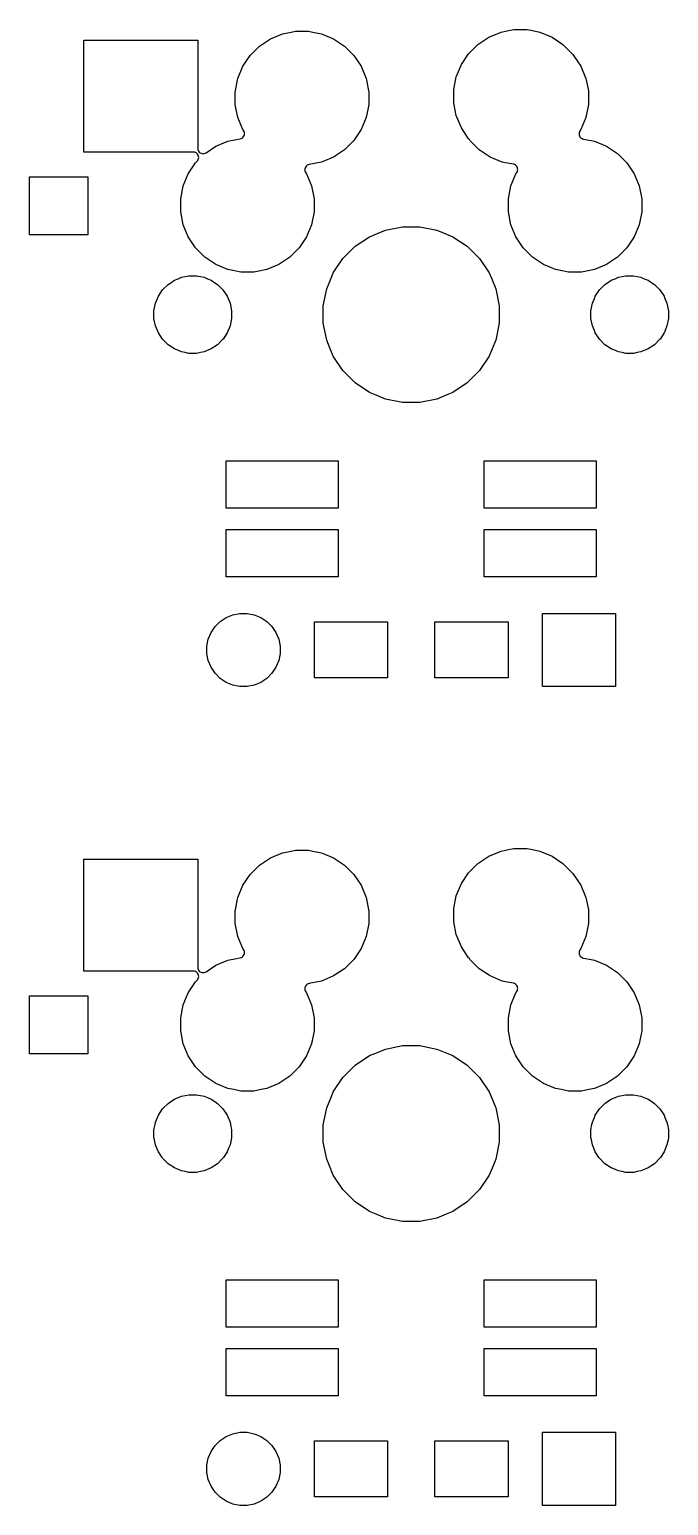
# Model space of a CAD drawing. Extents: x -9 to 124, y -88 to 15.
# Drawn here: x -8.88 to 5.98, y -84.85 to -50.52 of the extents above; entities that cross this region are included whole.
import ezdxf

# ---------------------------------------------------------------- set-up
doc = ezdxf.new("R2010")
doc.units = 0
doc.layers.add('BLACK', color=7, linetype='CONTINUOUS')

msp = doc.modelspace()

# ---------------------------------------------------------------- linework, layer by layer
at = {"layer": 'BLACK', "linetype": 'CONTINUOUS'}
for p, q in [((-7.616, -53.371), (-7.616, -50.769)), ((-7.616, -50.769), (-4.964, -50.769)), ((-4.964, -50.769), (-4.964, -53.2818)), ((-3.5287, -50.9053), (-3.27467, -50.7355)), ((-3.27467, -50.7355), (-2.99241, -50.6186)), ((-2.99241, -50.6186), (-2.79132, -50.5786)), ((-2.79132, -50.5786), (-2.69276, -50.559)), ((-2.69276, -50.559), (-2.38724, -50.559)), ((-2.38724, -50.559), (-2.28868, -50.5786)), ((-2.28868, -50.5786), (-2.08759, -50.6186)), ((-2.08759, -50.6186), (-1.80533, -50.7355)), ((-1.80533, -50.7355), (-1.55129, -50.9053)), ((1.55129, -50.8653), (1.80533, -50.6955)), ((1.80533, -50.6955), (2.08759, -50.5786)), ((2.08759, -50.5786), (2.26239, -50.5438)), ((2.26239, -50.5438), (2.38724, -50.519)), ((2.38724, -50.519), (2.69276, -50.519)), ((2.69276, -50.519), (2.81761, -50.5438)), ((2.81761, -50.5438), (2.99241, -50.5786)), ((2.99241, -50.5786), (3.27467, -50.6955)), ((3.27467, -50.6955), (3.5287, -50.8653)), ((-3.91448, -51.3753), (-3.74474, -51.1213)), ((-3.74474, -51.1213), (-3.5287, -50.9053)), ((-1.55129, -50.9053), (-1.33526, -51.1213)), ((-1.33526, -51.1213), (-1.16552, -51.3753)), ((1.16552, -51.3353), (1.33526, -51.0813)), ((1.33526, -51.0813), (1.55129, -50.8653)), ((3.5287, -50.8653), (3.74474, -51.0813)), ((3.74474, -51.0813), (3.75804, -51.1012)), ((3.75804, -51.1012), (3.77357, -51.1201)), ((3.77357, -51.1201), (3.77474, -51.1213)), ((3.77474, -51.1213), (3.94448, -51.3753)), ((-4.0314, -51.6576), (-3.91448, -51.3753)), ((-1.16552, -51.3753), (-1.0486, -51.6576)), ((1.05531, -51.6014), (1.16552, -51.3353)), ((3.94448, -51.3753), (4.0614, -51.6576)), ((-4.08837, -51.944), (-4.03831, -51.6923)), ((-4.03831, -51.6923), (-4.0314, -51.6576)), ((-1.0486, -51.6576), (-1.04169, -51.6923)), ((-1.04169, -51.6923), (-0.99163, -51.944)), ((0.989, -51.9172), (1.0486, -51.6176)), ((1.0486, -51.6176), (1.05531, -51.6014)), ((4.0614, -51.6576), (4.06831, -51.6923)), ((4.06831, -51.6923), (4.11837, -51.944)), ((-4.091, -51.9572), (-4.08837, -51.944)), ((-4.091, -52.2628), (-4.091, -51.9572)), ((-0.99163, -51.944), (-0.989, -51.9572)), ((-0.989, -51.9572), (-0.989, -52.2628)), ((0.989, -52.2228), (0.989, -51.9172)), ((4.11837, -51.944), (4.121, -51.9572)), ((4.121, -51.9572), (4.121, -52.2628)), ((-4.0314, -52.5624), (-4.091, -52.2628)), ((-0.989, -52.2628), (-1.0486, -52.5624)), ((0.99077, -52.2316), (0.989, -52.2228)), ((1.0486, -52.5224), (0.99077, -52.2316)), ((1.16552, -52.8047), (1.0486, -52.5224)), ((4.121, -52.2628), (4.0614, -52.5624)), ((-3.91448, -52.8447), (-4.0314, -52.5624)), ((-3.91201, -52.8484), (-3.91448, -52.8447)), ((-3.89767, -52.8698), (-3.91201, -52.8484)), ((-3.88612, -52.8914), (-3.89767, -52.8698)), ((-1.16552, -52.8447), (-1.33526, -53.0987)), ((-1.0486, -52.5624), (-1.16552, -52.8447)), ((1.33526, -53.0587), (1.16552, -52.8047)), ((3.94448, -52.8447), (3.92414, -52.8751)), ((4.0614, -52.5624), (3.94448, -52.8447)), ((-4.54467, -53.2355), (-4.26241, -53.1186)), ((-4.26241, -53.1186), (-4.06232, -53.0788)), ((-4.06232, -53.0788), (-3.97721, -53.0619)), ((-3.97721, -53.0619), (-3.95377, -53.0548)), ((-3.95377, -53.0548), (-3.93215, -53.0432)), ((-3.93215, -53.0432), (-3.91321, -53.0277)), ((-3.91321, -53.0277), (-3.89767, -53.0087)), ((-3.89767, -53.0087), (-3.88612, -52.9871)), ((-3.879, -52.9149), (-3.88612, -52.8914)), ((-3.88612, -52.9871), (-3.879, -52.9637)), ((-3.8766, -52.9393), (-3.879, -52.9149)), ((-3.879, -52.9637), (-3.8766, -52.9393)), ((-1.33526, -53.0987), (-1.55129, -53.3147)), ((1.33643, -53.0599), (1.33526, -53.0587)), ((1.35196, -53.0788), (1.33643, -53.0599)), ((1.36526, -53.0987), (1.35196, -53.0788)), ((1.58129, -53.3147), (1.36526, -53.0987)), ((3.90548, -52.9202), (3.90308, -52.9445)), ((3.90308, -52.9445), (3.90548, -52.9689)), ((3.9126, -52.8967), (3.90548, -52.9202)), ((3.90548, -52.9689), (3.9126, -52.9924)), ((3.92414, -52.8751), (3.9126, -52.8967)), ((3.9126, -52.9924), (3.92415, -53.014)), ((3.92415, -53.014), (3.93969, -53.0329)), ((3.93969, -53.0329), (3.95863, -53.0485)), ((3.95863, -53.0485), (3.98025, -53.06)), ((3.98025, -53.06), (4.00369, -53.0671)), ((4.00369, -53.0671), (4.18494, -53.1032)), ((4.18494, -53.1032), (4.26241, -53.1186)), ((4.26241, -53.1186), (4.54467, -53.2355)), ((-5.06622, -53.371), (-7.616, -53.371)), ((-5.04183, -53.3734), (-5.06622, -53.371)), ((-5.01838, -53.3805), (-5.04183, -53.3734)), ((-4.99677, -53.3921), (-5.01838, -53.3805)), ((-4.97783, -53.4076), (-4.99677, -53.3921)), ((-4.96229, -53.4266), (-4.97783, -53.4076)), ((-4.964, -53.2818), (-4.9616, -53.3062)), ((-4.95073, -53.4482), (-4.96229, -53.4266)), ((-4.96229, -53.5654), (-4.95073, -53.5438)), ((-4.9616, -53.3062), (-4.95449, -53.3297)), ((-4.95449, -53.3297), (-4.94293, -53.3513)), ((-4.94362, -53.4716), (-4.95073, -53.4482)), ((-4.95073, -53.5438), (-4.94362, -53.5204)), ((-4.94122, -53.496), (-4.94362, -53.4716)), ((-4.94362, -53.5204), (-4.94122, -53.496)), ((-4.94293, -53.3513), (-4.92739, -53.3702)), ((-4.92739, -53.3702), (-4.90845, -53.3858)), ((-4.90845, -53.3858), (-4.88684, -53.3973)), ((-4.88684, -53.3973), (-4.86339, -53.4044)), ((-4.86339, -53.4044), (-4.839, -53.4068)), ((-4.839, -53.4068), (-4.81461, -53.4044)), ((-4.81461, -53.4044), (-4.79117, -53.3973)), ((-4.79117, -53.3973), (-4.76957, -53.3858)), ((-4.76957, -53.3858), (-4.54467, -53.2355)), ((-1.80533, -53.4845), (-2.08759, -53.6014)), ((-1.55129, -53.3147), (-1.80533, -53.4845)), ((1.83533, -53.4845), (1.58129, -53.3147)), ((2.11759, -53.6014), (1.83533, -53.4845)), ((4.54467, -53.2355), (4.7987, -53.4053)), ((4.7987, -53.4053), (5.01474, -53.6213)), ((-5.3014, -54.1576), (-5.18448, -53.8753)), ((-5.18448, -53.8753), (-5.01474, -53.6213)), ((-5.01474, -53.6213), (-4.97782, -53.5844)), ((-4.97782, -53.5844), (-4.96229, -53.5654)), ((-2.471, -53.7563), (-2.4734, -53.7807)), ((-2.4734, -53.7807), (-2.471, -53.8051)), ((-2.46388, -53.7329), (-2.471, -53.7563)), ((-2.471, -53.8051), (-2.46388, -53.8286)), ((-2.45233, -53.7113), (-2.46388, -53.7329)), ((-2.46388, -53.8286), (-2.45233, -53.8502)), ((-2.43679, -53.6923), (-2.45233, -53.7113)), ((-2.45233, -53.8502), (-2.43552, -53.8753)), ((-2.41784, -53.6768), (-2.43679, -53.6923)), ((-2.43552, -53.8753), (-2.3186, -54.1576)), ((-2.39623, -53.6652), (-2.41784, -53.6768)), ((-2.37278, -53.6581), (-2.39623, -53.6652)), ((-2.1741, -53.6186), (-2.37278, -53.6581)), ((-2.08759, -53.6014), (-2.1741, -53.6186)), ((2.19506, -53.6168), (2.11759, -53.6014)), ((2.3763, -53.6529), (2.19506, -53.6168)), ((2.3186, -54.1576), (2.43552, -53.8753)), ((2.39975, -53.66), (2.3763, -53.6529)), ((2.42137, -53.6715), (2.39975, -53.66)), ((2.44031, -53.6871), (2.42137, -53.6715)), ((2.43552, -53.8753), (2.45586, -53.8449)), ((2.45585, -53.706), (2.44031, -53.6871)), ((2.4674, -53.7276), (2.45585, -53.706)), ((2.45586, -53.8449), (2.4674, -53.8233)), ((2.47452, -53.7511), (2.4674, -53.7276)), ((2.4674, -53.8233), (2.47452, -53.7998)), ((2.47692, -53.7755), (2.47452, -53.7511)), ((2.47452, -53.7998), (2.47692, -53.7755)), ((5.01474, -53.6213), (5.18448, -53.8753)), ((5.18448, -53.8753), (5.3014, -54.1576)), ((-8.876, -55.296), (-8.876, -53.944)), ((-8.876, -53.944), (-7.524, -53.944)), ((-7.524, -53.944), (-7.524, -55.296)), ((-5.361, -54.4572), (-5.3014, -54.1576)), ((-2.3186, -54.1576), (-2.259, -54.4572)), ((2.259, -54.4572), (2.3186, -54.1576)), ((5.3014, -54.1576), (5.361, -54.4572)), ((-5.361, -54.7628), (-5.361, -54.4572)), ((-2.259, -54.4572), (-2.259, -54.7628)), ((2.259, -54.7628), (2.259, -54.4572)), ((5.361, -54.4572), (5.361, -54.7628)), ((-5.3014, -55.0624), (-5.361, -54.7628)), ((-2.259, -54.7628), (-2.3186, -55.0624)), ((2.3186, -55.0624), (2.259, -54.7628)), ((5.361, -54.7628), (5.3014, -55.0624)), ((-5.18448, -55.3447), (-5.3014, -55.0624)), ((-2.3186, -55.0624), (-2.43552, -55.3447)), ((-0.96862, -55.3378), (-0.72961, -55.2388)), ((-0.72961, -55.2388), (-0.59647, -55.1837)), ((-0.59647, -55.1837), (-0.20141, -55.1051)), ((-0.20141, -55.1051), (0.20141, -55.1051)), ((0.20141, -55.1051), (0.59647, -55.1837)), ((0.59647, -55.1837), (0.72961, -55.2388)), ((0.72961, -55.2388), (0.96862, -55.3378)), ((2.43552, -55.3447), (2.3186, -55.0624)), ((5.3014, -55.0624), (5.18448, -55.3447)), ((-7.524, -55.296), (-8.876, -55.296)), ((-5.01474, -55.5987), (-5.18448, -55.3447)), ((-4.7987, -55.8147), (-5.01474, -55.5987)), ((-2.60526, -55.5987), (-2.82129, -55.8147)), ((-2.43552, -55.3447), (-2.60526, -55.5987)), ((-1.58838, -55.8465), (-1.30355, -55.5616)), ((-1.30355, -55.5616), (-0.96862, -55.3378)), ((0.96862, -55.3378), (1.30355, -55.5616)), ((1.30355, -55.5616), (1.58838, -55.8465)), ((2.60526, -55.5987), (2.43552, -55.3447)), ((2.82129, -55.8147), (2.60526, -55.5987)), ((5.01474, -55.5987), (4.7987, -55.8147)), ((5.18448, -55.3447), (5.01474, -55.5987)), ((-4.54467, -55.9845), (-4.7987, -55.8147)), ((-2.82129, -55.8147), (-3.07533, -55.9845)), ((-1.81217, -56.1814), (-1.58838, -55.8465)), ((1.58838, -55.8465), (1.81217, -56.1814)), ((3.07533, -55.9845), (2.82129, -55.8147)), ((4.7987, -55.8147), (4.54467, -55.9845)), ((-5.42028, -56.3147), (-5.34307, -56.2828)), ((-5.34307, -56.2828), (-5.25595, -56.2654)), ((-5.25595, -56.2654), (-5.16883, -56.2481)), ((-5.16883, -56.2481), (-4.99117, -56.2481)), ((-4.99117, -56.2481), (-4.90405, -56.2654)), ((-4.90405, -56.2654), (-4.81692, -56.2828)), ((-4.81692, -56.2828), (-4.73971, -56.3147)), ((-4.26241, -56.1014), (-4.54467, -55.9845)), ((-4.11259, -56.1312), (-4.26241, -56.1014)), ((-3.96276, -56.161), (-4.11259, -56.1312)), ((-3.65724, -56.161), (-3.96276, -56.161)), ((-3.50741, -56.1312), (-3.65724, -56.161)), ((-3.35759, -56.1014), (-3.50741, -56.1312)), ((-3.07533, -55.9845), (-3.35759, -56.1014)), ((-1.86389, -56.3062), (-1.81217, -56.1814)), ((1.81217, -56.1814), (1.86389, -56.3062)), ((3.35759, -56.1014), (3.07533, -55.9845)), ((3.50741, -56.1312), (3.35759, -56.1014)), ((3.65724, -56.161), (3.50741, -56.1312)), ((3.96276, -56.161), (3.65724, -56.161)), ((4.11259, -56.1312), (3.96276, -56.161)), ((4.26241, -56.1014), (4.11259, -56.1312)), ((4.54467, -55.9845), (4.26241, -56.1014)), ((4.73971, -56.3147), (4.81692, -56.2828)), ((4.81692, -56.2828), (4.90405, -56.2654)), ((4.90405, -56.2654), (4.99117, -56.2481)), ((4.99117, -56.2481), (5.16883, -56.2481)), ((5.16883, -56.2481), (5.25595, -56.2654)), ((5.25595, -56.2654), (5.34307, -56.2828)), ((5.34307, -56.2828), (5.42028, -56.3147)), ((-5.87925, -56.7228), (-5.78055, -56.5751)), ((-5.78055, -56.5751), (-5.65493, -56.4494)), ((-5.78055, -56.5751), (-5.78055, -56.5751)), ((-5.65493, -56.4494), (-5.59231, -56.4076)), ((-5.59231, -56.4076), (-5.50721, -56.3507)), ((-5.50721, -56.3507), (-5.42028, -56.3147)), ((-4.73971, -56.3147), (-4.65279, -56.3507)), ((-4.65279, -56.3507), (-4.56769, -56.4076)), ((-4.56769, -56.4076), (-4.50507, -56.4494)), ((-4.50507, -56.4494), (-4.37945, -56.5751)), ((-4.37945, -56.5751), (-4.37945, -56.5751)), ((-4.37945, -56.5751), (-4.28075, -56.7228)), ((-2.0449, -56.9486), (-1.96632, -56.5535)), ((-1.96632, -56.5535), (-1.86389, -56.3062)), ((1.86389, -56.3062), (1.96632, -56.5535)), ((1.96632, -56.5535), (2.0449, -56.9486)), ((4.28075, -56.7228), (4.37945, -56.5751)), ((4.37945, -56.5751), (4.50507, -56.4494)), ((4.37945, -56.5751), (4.37945, -56.5751)), ((4.50507, -56.4494), (4.56769, -56.4076)), ((4.56769, -56.4076), (4.65279, -56.3507)), ((4.65279, -56.3507), (4.73971, -56.3147)), ((5.42028, -56.3147), (5.50721, -56.3507)), ((5.50721, -56.3507), (5.59231, -56.4076)), ((5.59231, -56.4076), (5.65493, -56.4494)), ((5.65493, -56.4494), (5.78055, -56.5751)), ((5.78055, -56.5751), (5.78055, -56.5751)), ((5.78055, -56.5751), (5.87925, -56.7228)), ((-5.9819, -57.0612), (-5.94724, -56.8869)), ((-5.94724, -56.8869), (-5.90107, -56.7755)), ((-5.90107, -56.7755), (-5.87925, -56.7228)), ((-4.28075, -56.7228), (-4.25893, -56.7755)), ((-4.25893, -56.7755), (-4.21276, -56.8869)), ((-4.21276, -56.8869), (-4.1781, -57.0612)), ((-2.0449, -57.3514), (-2.0449, -56.9486)), ((2.0449, -56.9486), (2.0449, -57.3514)), ((4.1781, -57.0612), (4.21276, -56.8869)), ((4.21276, -56.8869), (4.25893, -56.7755)), ((4.25893, -56.7755), (4.28075, -56.7228)), ((5.87925, -56.7228), (5.90107, -56.7755)), ((5.90107, -56.7755), (5.94724, -56.8869)), ((5.94724, -56.8869), (5.9819, -57.0612)), ((-5.9819, -57.2388), (-5.9819, -57.0612)), ((-5.94724, -57.4131), (-5.9819, -57.2388)), ((-4.1781, -57.2388), (-4.21276, -57.4131)), ((-4.1781, -57.0612), (-4.1781, -57.2388)), ((4.1781, -57.2388), (4.1781, -57.0612)), ((4.21276, -57.4131), (4.1781, -57.2388)), ((5.9819, -57.2388), (5.94724, -57.4131)), ((5.9819, -57.0612), (5.9819, -57.2388)), ((-5.90192, -57.5225), (-5.94724, -57.4131)), ((-5.87925, -57.5772), (-5.90192, -57.5225)), ((-5.78498, -57.7183), (-5.87925, -57.5772)), ((-4.28075, -57.5772), (-4.37502, -57.7183)), ((-4.25808, -57.5225), (-4.28075, -57.5772)), ((-4.21276, -57.4131), (-4.25808, -57.5225)), ((-1.96632, -57.7465), (-2.0449, -57.3514)), ((2.0449, -57.3514), (1.96632, -57.7465)), ((4.25808, -57.5225), (4.21276, -57.4131)), ((4.28075, -57.5772), (4.25808, -57.5225)), ((4.37502, -57.7183), (4.28075, -57.5772)), ((5.87925, -57.5772), (5.78498, -57.7183)), ((5.90192, -57.5225), (5.87925, -57.5772)), ((5.94724, -57.4131), (5.90192, -57.5225)), ((-5.78055, -57.7249), (-5.78498, -57.7183)), ((-5.65493, -57.8506), (-5.78055, -57.7249)), ((-5.65492, -57.8506), (-5.65493, -57.8506)), ((-5.50721, -57.9493), (-5.65492, -57.8506)), ((-5.4525, -57.9719), (-5.50721, -57.9493)), ((-5.34307, -58.0172), (-5.4525, -57.9719)), ((-5.25595, -58.0346), (-5.34307, -58.0172)), ((-4.81692, -58.0172), (-4.90405, -58.0346)), ((-4.7075, -57.9719), (-4.81692, -58.0172)), ((-4.65279, -57.9493), (-4.7075, -57.9719)), ((-4.50507, -57.8506), (-4.65279, -57.9493)), ((-4.37945, -57.7249), (-4.50507, -57.8506)), ((-4.50507, -57.8506), (-4.50507, -57.8506)), ((-4.37502, -57.7183), (-4.37945, -57.7249)), ((-1.88232, -57.9493), (-1.96632, -57.7465)), ((-1.81217, -58.1186), (-1.88232, -57.9493)), ((1.88232, -57.9493), (1.81217, -58.1186)), ((1.96632, -57.7465), (1.88232, -57.9493)), ((4.37945, -57.7249), (4.37502, -57.7183)), ((4.50507, -57.8506), (4.37945, -57.7249)), ((4.65279, -57.9493), (4.50507, -57.8506)), ((4.50507, -57.8506), (4.50507, -57.8506)), ((4.7075, -57.9719), (4.65279, -57.9493)), ((4.81692, -58.0172), (4.7075, -57.9719)), ((4.90405, -58.0346), (4.81692, -58.0172)), ((5.34307, -58.0172), (5.25595, -58.0346)), ((5.4525, -57.9719), (5.34307, -58.0172)), ((5.50721, -57.9493), (5.4525, -57.9719)), ((5.65492, -57.8506), (5.50721, -57.9493)), ((5.65493, -57.8506), (5.65492, -57.8506)), ((5.78055, -57.7249), (5.65493, -57.8506)), ((5.78498, -57.7183), (5.78055, -57.7249)), ((-5.16883, -58.0519), (-5.25595, -58.0346)), ((-4.99117, -58.0519), (-5.16883, -58.0519)), ((-4.90405, -58.0346), (-4.99117, -58.0519)), ((-1.58838, -58.4535), (-1.81217, -58.1186)), ((1.81217, -58.1186), (1.58838, -58.4535)), ((4.99117, -58.0519), (4.90405, -58.0346)), ((5.16883, -58.0519), (4.99117, -58.0519)), ((5.25595, -58.0346), (5.16883, -58.0519)), ((-1.30355, -58.7384), (-1.58838, -58.4535)), ((1.58838, -58.4535), (1.30355, -58.7384)), ((-0.96862, -58.9622), (-1.30355, -58.7384)), ((-0.81447, -59.026), (-0.96862, -58.9622)), ((-0.59647, -59.1163), (-0.81447, -59.026)), ((0.81447, -59.026), (0.59647, -59.1163)), ((0.96862, -58.9622), (0.81447, -59.026)), ((1.30355, -58.7384), (0.96862, -58.9622)), ((-0.20141, -59.1949), (-0.59647, -59.1163)), ((0.20141, -59.1949), (-0.20141, -59.1949)), ((0.59647, -59.1163), (0.20141, -59.1949)), ((-4.301, -61.651), (-4.301, -60.549)), ((-4.301, -60.549), (-1.699, -60.549)), ((-1.699, -60.549), (-1.699, -61.651)), ((1.699, -61.651), (1.699, -60.549)), ((1.699, -60.549), (4.301, -60.549)), ((4.301, -60.549), (4.301, -61.651)), ((-1.699, -61.651), (-4.301, -61.651)), ((4.301, -61.651), (1.699, -61.651)), ((-4.301, -63.251), (-4.301, -62.149)), ((-4.301, -62.149), (-1.699, -62.149)), ((-1.699, -62.149), (-1.699, -63.251)), ((1.699, -63.251), (1.699, -62.149)), ((1.699, -62.149), (4.301, -62.149)), ((4.301, -62.149), (4.301, -63.251)), ((-1.699, -63.251), (-4.301, -63.251)), ((4.301, -63.251), (1.699, -63.251)), ((-4.44248, -64.289), (-4.3031, -64.1959)), ((-4.3031, -64.1959), (-4.14823, -64.1317)), ((-4.14823, -64.1317), (-3.98382, -64.099)), ((-3.98382, -64.099), (-3.81618, -64.099)), ((-3.81618, -64.099), (-3.65177, -64.1317)), ((-3.65177, -64.1317), (-3.4969, -64.1959)), ((-3.4969, -64.1959), (-3.35752, -64.289)), ((3.049, -65.801), (3.049, -64.099)), ((3.049, -64.099), (4.751, -64.099)), ((4.751, -64.099), (4.751, -65.801)), ((-4.65415, -64.5469), (-4.56101, -64.4075)), ((-4.56101, -64.4075), (-4.44248, -64.289)), ((-3.35752, -64.289), (-3.23899, -64.4075)), ((-3.23899, -64.4075), (-3.14585, -64.5469)), ((-2.251, -65.601), (-2.251, -64.299)), ((-2.251, -64.299), (-0.549, -64.299)), ((-0.549, -64.299), (-0.549, -65.601)), ((0.549, -65.601), (0.549, -64.299)), ((0.549, -64.299), (2.251, -64.299)), ((2.251, -64.299), (2.251, -65.601)), ((-4.751, -64.8662), (-4.7183, -64.7018)), ((-4.751, -65.0338), (-4.751, -64.8662)), ((-4.7183, -64.7018), (-4.65415, -64.5469)), ((-3.14585, -64.5469), (-3.0817, -64.7018)), ((-3.0817, -64.7018), (-3.049, -64.8662)), ((-3.049, -64.8662), (-3.049, -65.0338)), ((-4.7183, -65.1982), (-4.751, -65.0338)), ((-4.65415, -65.3531), (-4.7183, -65.1982)), ((-3.0817, -65.1982), (-3.14585, -65.3531)), ((-3.049, -65.0338), (-3.0817, -65.1982)), ((-4.56101, -65.4925), (-4.65415, -65.3531)), ((-4.44248, -65.611), (-4.56101, -65.4925)), ((-3.23899, -65.4925), (-3.35752, -65.611)), ((-3.14585, -65.3531), (-3.23899, -65.4925)), ((-4.3031, -65.7041), (-4.44248, -65.611)), ((-4.14823, -65.7683), (-4.3031, -65.7041)), ((-3.98382, -65.801), (-4.14823, -65.7683)), ((-3.81618, -65.801), (-3.98382, -65.801)), ((-3.65177, -65.7683), (-3.81618, -65.801)), ((-3.4969, -65.7041), (-3.65177, -65.7683)), ((-3.35752, -65.611), (-3.4969, -65.7041)), ((-0.549, -65.601), (-2.251, -65.601)), ((2.251, -65.601), (0.549, -65.601)), ((4.751, -65.801), (3.049, -65.801)), ((-3.27467, -69.7855), (-2.99241, -69.6686)), ((-2.99241, -69.6686), (-2.79132, -69.6286)), ((-2.79132, -69.6286), (-2.69276, -69.609)), ((-2.69276, -69.609), (-2.38724, -69.609)), ((-2.38724, -69.609), (-2.28868, -69.6286)), ((-2.28868, -69.6286), (-2.08759, -69.6686)), ((-2.08759, -69.6686), (-1.80533, -69.7855)), ((1.80533, -69.7455), (2.08759, -69.6286)), ((2.08759, -69.6286), (2.26239, -69.5938)), ((2.26239, -69.5938), (2.38724, -69.569)), ((2.38724, -69.569), (2.69276, -69.569)), ((2.69276, -69.569), (2.81761, -69.5938)), ((2.81761, -69.5938), (2.99241, -69.6286)), ((2.99241, -69.6286), (3.27467, -69.7455)), ((-7.616, -72.421), (-7.616, -69.819)), ((-7.616, -69.819), (-4.964, -69.819)), ((-4.964, -69.819), (-4.964, -72.3319)), ((-3.74474, -70.1713), (-3.5287, -69.9553)), ((-3.5287, -69.9553), (-3.27467, -69.7855)), ((-1.80533, -69.7855), (-1.55129, -69.9553)), ((-1.55129, -69.9553), (-1.33526, -70.1713)), ((1.33526, -70.1313), (1.55129, -69.9153)), ((1.55129, -69.9153), (1.80533, -69.7455)), ((3.27467, -69.7455), (3.5287, -69.9153)), ((3.5287, -69.9153), (3.74474, -70.1313)), ((-3.91448, -70.4253), (-3.74474, -70.1713)), ((-1.33526, -70.1713), (-1.16552, -70.4253)), ((1.16552, -70.3853), (1.33526, -70.1313)), ((3.74474, -70.1313), (3.75804, -70.1512)), ((3.75804, -70.1512), (3.77357, -70.1701)), ((3.77357, -70.1701), (3.77474, -70.1713)), ((3.77474, -70.1713), (3.94448, -70.4253)), ((-4.03831, -70.7423), (-4.0314, -70.7076)), ((-4.0314, -70.7076), (-3.91448, -70.4253)), ((-1.16552, -70.4253), (-1.0486, -70.7076)), ((-1.0486, -70.7076), (-1.04169, -70.7423)), ((0.989, -70.9672), (1.0486, -70.6676)), ((1.0486, -70.6676), (1.16552, -70.3853)), ((3.94448, -70.4253), (4.0614, -70.7076)), ((4.0614, -70.7076), (4.06831, -70.7423)), ((-4.091, -71.0072), (-4.08837, -70.994)), ((-4.091, -71.3128), (-4.091, -71.0072)), ((-4.08837, -70.994), (-4.03831, -70.7423)), ((-1.04169, -70.7423), (-0.99163, -70.994)), ((-0.99163, -70.994), (-0.989, -71.0072)), ((-0.989, -71.0072), (-0.989, -71.3128)), ((0.989, -71.2728), (0.989, -70.9672)), ((4.06831, -70.7423), (4.11837, -70.994)), ((4.11837, -70.994), (4.121, -71.0072)), ((4.121, -71.0072), (4.121, -71.3128)), ((-4.0314, -71.6124), (-4.091, -71.3128)), ((-0.989, -71.3128), (-1.0486, -71.6124)), ((1.0486, -71.5724), (0.989, -71.2728)), ((4.121, -71.3128), (4.0614, -71.6124)), ((-3.91448, -71.8947), (-4.0314, -71.6124)), ((-1.0486, -71.6124), (-1.16552, -71.8947)), ((1.16552, -71.8547), (1.0486, -71.5724)), ((4.0614, -71.6124), (3.94448, -71.8947)), ((-3.95377, -72.1048), (-3.93215, -72.0932)), ((-3.93215, -72.0932), (-3.91321, -72.0777)), ((-3.89767, -71.9198), (-3.91448, -71.8947)), ((-3.91448, -71.8947), (-3.91448, -71.8947)), ((-3.91321, -72.0777), (-3.89767, -72.0587)), ((-3.88612, -71.9414), (-3.89767, -71.9198)), ((-3.89767, -72.0587), (-3.88612, -72.0371)), ((-3.879, -71.9649), (-3.88612, -71.9414)), ((-3.88612, -72.0371), (-3.879, -72.0137)), ((-3.8766, -71.9893), (-3.879, -71.9649)), ((-3.879, -72.0137), (-3.8766, -71.9893)), ((-1.16552, -71.8947), (-1.33526, -72.1487)), ((1.33526, -72.1087), (1.16552, -71.8547)), ((3.90548, -71.9702), (3.90308, -71.9945)), ((3.90308, -71.9945), (3.90548, -72.0189)), ((3.9126, -71.9467), (3.90548, -71.9702)), ((3.90548, -72.0189), (3.9126, -72.0424)), ((3.92414, -71.9251), (3.9126, -71.9467)), ((3.9126, -72.0424), (3.92415, -72.064)), ((3.94448, -71.8947), (3.92414, -71.9251)), ((3.92415, -72.064), (3.93969, -72.0829)), ((3.93969, -72.0829), (3.95863, -72.0985)), ((-5.06622, -72.421), (-7.616, -72.421)), ((-5.04183, -72.4234), (-5.06622, -72.421)), ((-5.01838, -72.4305), (-5.04183, -72.4234)), ((-4.99677, -72.4421), (-5.01838, -72.4305)), ((-4.964, -72.3319), (-4.9616, -72.3562)), ((-4.9616, -72.3562), (-4.95449, -72.3797)), ((-4.95449, -72.3797), (-4.94293, -72.4013)), ((-4.94293, -72.4013), (-4.92739, -72.4202)), ((-4.92739, -72.4202), (-4.90845, -72.4358)), ((-4.90845, -72.4358), (-4.88684, -72.4473)), ((-4.79117, -72.4473), (-4.76957, -72.4358)), ((-4.76957, -72.4358), (-4.54467, -72.2855)), ((-4.54467, -72.2855), (-4.26241, -72.1686)), ((-4.26241, -72.1686), (-4.06232, -72.1288)), ((-4.06232, -72.1288), (-3.97721, -72.1119)), ((-3.97721, -72.1119), (-3.95377, -72.1048)), ((-1.55129, -72.3647), (-1.80533, -72.5345)), ((-1.33526, -72.1487), (-1.55129, -72.3647)), ((1.33643, -72.1099), (1.33526, -72.1087)), ((1.35196, -72.1288), (1.33643, -72.1099)), ((1.36526, -72.1487), (1.35196, -72.1288)), ((1.58129, -72.3647), (1.36526, -72.1487)), ((1.83533, -72.5345), (1.58129, -72.3647)), ((3.95863, -72.0985), (3.98025, -72.11)), ((3.98025, -72.11), (4.00369, -72.1171)), ((4.00369, -72.1171), (4.18494, -72.1532)), ((4.18494, -72.1532), (4.26241, -72.1686)), ((4.26241, -72.1686), (4.54467, -72.2855)), ((4.54467, -72.2855), (4.7987, -72.4553)), ((-5.18448, -72.9253), (-5.01474, -72.6713)), ((-5.01474, -72.6713), (-4.97782, -72.6344)), ((-4.97783, -72.4576), (-4.99677, -72.4421)), ((-4.96229, -72.4766), (-4.97783, -72.4576)), ((-4.97782, -72.6344), (-4.96229, -72.6154)), ((-4.95073, -72.4982), (-4.96229, -72.4766)), ((-4.96229, -72.6154), (-4.95073, -72.5938)), ((-4.94362, -72.5216), (-4.95073, -72.4982)), ((-4.95073, -72.5938), (-4.94362, -72.5704)), ((-4.94122, -72.546), (-4.94362, -72.5216)), ((-4.94362, -72.5704), (-4.94122, -72.546)), ((-4.88684, -72.4473), (-4.86339, -72.4544)), ((-4.86339, -72.4544), (-4.839, -72.4568)), ((-4.839, -72.4568), (-4.81461, -72.4544)), ((-4.81461, -72.4544), (-4.79117, -72.4473)), ((-2.46388, -72.7829), (-2.471, -72.8063)), ((-2.45233, -72.7613), (-2.46388, -72.7829)), ((-2.43679, -72.7423), (-2.45233, -72.7613)), ((-2.41784, -72.7268), (-2.43679, -72.7423)), ((-2.39623, -72.7152), (-2.41784, -72.7268)), ((-2.37278, -72.7081), (-2.39623, -72.7152)), ((-2.1741, -72.6686), (-2.37278, -72.7081)), ((-2.08759, -72.6514), (-2.1741, -72.6686)), ((-1.80533, -72.5345), (-2.08759, -72.6514)), ((2.11759, -72.6514), (1.83533, -72.5345)), ((2.19506, -72.6668), (2.11759, -72.6514)), ((2.3763, -72.7029), (2.19506, -72.6668)), ((2.39975, -72.71), (2.3763, -72.7029)), ((2.42137, -72.7215), (2.39975, -72.71)), ((2.44031, -72.7371), (2.42137, -72.7215)), ((2.45585, -72.756), (2.44031, -72.7371)), ((2.4674, -72.7776), (2.45585, -72.756)), ((2.47452, -72.8011), (2.4674, -72.7776)), ((4.7987, -72.4553), (5.01474, -72.6713)), ((5.01474, -72.6713), (5.18448, -72.9253)), ((-8.876, -74.346), (-8.876, -72.994)), ((-8.876, -72.994), (-7.524, -72.994)), ((-7.524, -72.994), (-7.524, -74.346)), ((-5.3014, -73.2076), (-5.18448, -72.9253)), ((-2.471, -72.8063), (-2.4734, -72.8307)), ((-2.4734, -72.8307), (-2.471, -72.8551)), ((-2.471, -72.8551), (-2.46388, -72.8786)), ((-2.46388, -72.8786), (-2.45233, -72.9002)), ((-2.45233, -72.9002), (-2.43552, -72.9253)), ((-2.43552, -72.9253), (-2.3186, -73.2076)), ((2.3186, -73.2076), (2.43552, -72.9253)), ((2.43552, -72.9253), (2.45586, -72.8949)), ((2.45586, -72.8949), (2.4674, -72.8733)), ((2.4674, -72.8733), (2.47452, -72.8498)), ((2.47692, -72.8255), (2.47452, -72.8011)), ((2.47452, -72.8498), (2.47692, -72.8255)), ((5.18448, -72.9253), (5.3014, -73.2076)), ((-5.361, -73.5072), (-5.3014, -73.2076)), ((-2.3186, -73.2076), (-2.259, -73.5072)), ((2.259, -73.5072), (2.3186, -73.2076)), ((5.3014, -73.2076), (5.361, -73.5072)), ((-5.361, -73.8128), (-5.361, -73.5072)), ((-5.3014, -74.1124), (-5.361, -73.8128)), ((-2.259, -73.8128), (-2.3186, -74.1124)), ((-2.259, -73.5072), (-2.259, -73.8128)), ((2.259, -73.8128), (2.259, -73.5072)), ((2.3186, -74.1124), (2.259, -73.8128)), ((5.361, -73.8128), (5.3014, -74.1124)), ((5.361, -73.5072), (5.361, -73.8128)), ((-5.18448, -74.3947), (-5.3014, -74.1124)), ((-2.3186, -74.1124), (-2.43552, -74.3947)), ((-0.59647, -74.2337), (-0.20141, -74.1551)), ((-0.20141, -74.1551), (0.20141, -74.1551)), ((0.20141, -74.1551), (0.59647, -74.2337)), ((2.43552, -74.3947), (2.3186, -74.1124)), ((5.3014, -74.1124), (5.18448, -74.3947)), ((-7.524, -74.346), (-8.876, -74.346)), ((-5.01474, -74.6487), (-5.18448, -74.3947)), ((-2.43552, -74.3947), (-2.60526, -74.6487)), ((-1.30355, -74.6116), (-0.96862, -74.3878)), ((-0.96862, -74.3878), (-0.78738, -74.3128)), ((-0.78738, -74.3128), (-0.59647, -74.2337)), ((0.59647, -74.2337), (0.78738, -74.3128)), ((0.78738, -74.3128), (0.96862, -74.3878)), ((0.96862, -74.3878), (1.30355, -74.6116)), ((2.60526, -74.6487), (2.43552, -74.3947)), ((5.18448, -74.3947), (5.01474, -74.6487)), ((-4.7987, -74.8647), (-5.01474, -74.6487)), ((-2.60526, -74.6487), (-2.82129, -74.8647)), ((-1.58838, -74.8965), (-1.30355, -74.6116)), ((1.30355, -74.6116), (1.58838, -74.8965)), ((2.82129, -74.8647), (2.60526, -74.6487)), ((5.01474, -74.6487), (4.7987, -74.8647)), ((-4.54467, -75.0345), (-4.7987, -74.8647)), ((-4.26241, -75.1514), (-4.54467, -75.0345)), ((-4.12816, -75.1781), (-4.26241, -75.1514)), ((-3.96276, -75.211), (-4.12816, -75.1781)), ((-3.49184, -75.1781), (-3.65724, -75.211)), ((-3.35759, -75.1514), (-3.49184, -75.1781)), ((-3.07533, -75.0345), (-3.35759, -75.1514)), ((-2.82129, -74.8647), (-3.07533, -75.0345)), ((-1.81217, -75.2314), (-1.58838, -74.8965)), ((1.58838, -74.8965), (1.81217, -75.2314)), ((3.07533, -75.0345), (2.82129, -74.8647)), ((3.35759, -75.1514), (3.07533, -75.0345)), ((3.49184, -75.1781), (3.35759, -75.1514)), ((3.65724, -75.211), (3.49184, -75.1781)), ((4.12816, -75.1781), (3.96276, -75.211)), ((4.26241, -75.1514), (4.12816, -75.1781)), ((4.54467, -75.0345), (4.26241, -75.1514)), ((4.7987, -74.8647), (4.54467, -75.0345)), ((-5.78055, -75.6251), (-5.65493, -75.4994)), ((-5.65493, -75.4994), (-5.59218, -75.4575)), ((-5.59218, -75.4575), (-5.50721, -75.4007)), ((-5.50721, -75.4007), (-5.42028, -75.3647)), ((-5.42028, -75.3647), (-5.34307, -75.3328)), ((-5.34307, -75.3328), (-5.25595, -75.3154)), ((-5.25595, -75.3154), (-5.16883, -75.2981)), ((-5.16883, -75.2981), (-4.99117, -75.2981)), ((-4.99117, -75.2981), (-4.90405, -75.3154)), ((-4.90405, -75.3154), (-4.81692, -75.3328)), ((-4.81692, -75.3328), (-4.73971, -75.3647)), ((-4.73971, -75.3647), (-4.65279, -75.4007)), ((-4.65279, -75.4007), (-4.56782, -75.4575)), ((-4.56782, -75.4575), (-4.50507, -75.4994)), ((-4.50507, -75.4994), (-4.37945, -75.6251)), ((-3.65724, -75.211), (-3.96276, -75.211)), ((-1.96632, -75.6035), (-1.85674, -75.339)), ((-1.85674, -75.339), (-1.81217, -75.2314)), ((1.81217, -75.2314), (1.85674, -75.339)), ((1.85674, -75.339), (1.96632, -75.6035)), ((3.96276, -75.211), (3.65724, -75.211)), ((4.37945, -75.6251), (4.50507, -75.4994)), ((4.50507, -75.4994), (4.56782, -75.4575)), ((4.56782, -75.4575), (4.65279, -75.4007)), ((4.65279, -75.4007), (4.73971, -75.3647)), ((4.73971, -75.3647), (4.81692, -75.3328)), ((4.81692, -75.3328), (4.90405, -75.3154)), ((4.90405, -75.3154), (4.99117, -75.2981)), ((4.99117, -75.2981), (5.16883, -75.2981)), ((5.16883, -75.2981), (5.25595, -75.3154)), ((5.25595, -75.3154), (5.34307, -75.3328)), ((5.34307, -75.3328), (5.42028, -75.3647)), ((5.42028, -75.3647), (5.50721, -75.4007)), ((5.50721, -75.4007), (5.59218, -75.4575)), ((5.59218, -75.4575), (5.65493, -75.4994)), ((5.65493, -75.4994), (5.78055, -75.6251)), ((-5.94724, -75.9369), (-5.90107, -75.8255)), ((-5.90107, -75.8255), (-5.87925, -75.7728)), ((-5.87925, -75.7728), (-5.78055, -75.6251)), ((-5.78055, -75.6251), (-5.78055, -75.6251)), ((-4.37945, -75.6251), (-4.37945, -75.6251)), ((-4.37945, -75.6251), (-4.28075, -75.7728)), ((-4.28075, -75.7728), (-4.25893, -75.8255)), ((-4.25893, -75.8255), (-4.21276, -75.9369)), ((-2.0449, -75.9986), (-1.96632, -75.6035)), ((1.96632, -75.6035), (2.0449, -75.9986)), ((4.21276, -75.9369), (4.25893, -75.8255)), ((4.25893, -75.8255), (4.28075, -75.7728)), ((4.28075, -75.7728), (4.37945, -75.6251)), ((4.37945, -75.6251), (4.37945, -75.6251)), ((5.78055, -75.6251), (5.78055, -75.6251)), ((5.78055, -75.6251), (5.87925, -75.7728)), ((5.87925, -75.7728), (5.90107, -75.8255)), ((5.90107, -75.8255), (5.94724, -75.9369)), ((-5.9819, -76.1112), (-5.95803, -75.9912)), ((-5.9819, -76.2888), (-5.9819, -76.1112)), ((-5.95803, -75.9912), (-5.94724, -75.9369)), ((-4.21276, -75.9369), (-4.20197, -75.9912)), ((-4.20197, -75.9912), (-4.1781, -76.1112)), ((-4.1781, -76.1112), (-4.1781, -76.2888)), ((-2.0449, -76.4014), (-2.0449, -75.9986)), ((2.0449, -75.9986), (2.0449, -76.4014)), ((4.1781, -76.1112), (4.20197, -75.9912)), ((4.1781, -76.2888), (4.1781, -76.1112)), ((4.20197, -75.9912), (4.21276, -75.9369)), ((5.94724, -75.9369), (5.95803, -75.9912)), ((5.95803, -75.9912), (5.9819, -76.1112)), ((5.9819, -76.1112), (5.9819, -76.2888)), ((-5.97111, -76.3431), (-5.9819, -76.2888)), ((-5.94724, -76.4631), (-5.97111, -76.3431)), ((-5.91435, -76.5425), (-5.94724, -76.4631)), ((-5.87925, -76.6272), (-5.91435, -76.5425)), ((-4.24565, -76.5425), (-4.28075, -76.6272)), ((-4.21276, -76.4631), (-4.24565, -76.5425)), ((-4.18889, -76.3431), (-4.21276, -76.4631)), ((-4.1781, -76.2888), (-4.18889, -76.3431)), ((-1.96632, -76.7965), (-2.0449, -76.4014)), ((2.0449, -76.4014), (1.96632, -76.7965)), ((4.18889, -76.3431), (4.1781, -76.2888)), ((4.21276, -76.4631), (4.18889, -76.3431)), ((4.24565, -76.5425), (4.21276, -76.4631)), ((4.28075, -76.6272), (4.24565, -76.5425)), ((5.91435, -76.5425), (5.87925, -76.6272)), ((5.94724, -76.4631), (5.91435, -76.5425)), ((5.97111, -76.3431), (5.94724, -76.4631)), ((5.9819, -76.2888), (5.97111, -76.3431)), ((-5.79444, -76.7541), (-5.87925, -76.6272)), ((-5.78055, -76.7749), (-5.79444, -76.7541)), ((-5.65493, -76.9006), (-5.78055, -76.7749)), ((-5.65492, -76.9006), (-5.65493, -76.9006)), ((-5.50721, -76.9993), (-5.65492, -76.9006)), ((-4.50507, -76.9006), (-4.65279, -76.9993)), ((-4.37945, -76.7749), (-4.50507, -76.9006)), ((-4.50507, -76.9006), (-4.50507, -76.9006)), ((-4.36556, -76.7541), (-4.37945, -76.7749)), ((-4.28075, -76.6272), (-4.36556, -76.7541)), ((-1.90387, -76.9472), (-1.96632, -76.7965)), ((1.96632, -76.7965), (1.90387, -76.9472)), ((4.36556, -76.7541), (4.28075, -76.6272)), ((4.37945, -76.7749), (4.36556, -76.7541)), ((4.50507, -76.9006), (4.37945, -76.7749)), ((4.65279, -76.9993), (4.50507, -76.9006)), ((4.50507, -76.9006), (4.50507, -76.9006)), ((5.65492, -76.9006), (5.50721, -76.9993)), ((5.65493, -76.9006), (5.65492, -76.9006)), ((5.78055, -76.7749), (5.65493, -76.9006)), ((5.79444, -76.7541), (5.78055, -76.7749)), ((5.87925, -76.6272), (5.79444, -76.7541)), ((-5.4525, -77.0219), (-5.50721, -76.9993)), ((-5.34307, -77.0672), (-5.4525, -77.0219)), ((-5.25595, -77.0846), (-5.34307, -77.0672)), ((-5.16883, -77.1019), (-5.25595, -77.0846)), ((-4.99117, -77.1019), (-5.16883, -77.1019)), ((-4.90405, -77.0846), (-4.99117, -77.1019)), ((-4.81692, -77.0672), (-4.90405, -77.0846)), ((-4.7075, -77.0219), (-4.81692, -77.0672)), ((-4.65279, -76.9993), (-4.7075, -77.0219)), ((-1.81217, -77.1686), (-1.90387, -76.9472)), ((-1.58838, -77.5035), (-1.81217, -77.1686)), ((1.81217, -77.1686), (1.58838, -77.5035)), ((1.90387, -76.9472), (1.81217, -77.1686)), ((4.7075, -77.0219), (4.65279, -76.9993)), ((4.81692, -77.0672), (4.7075, -77.0219)), ((4.90405, -77.0846), (4.81692, -77.0672)), ((4.99117, -77.1019), (4.90405, -77.0846)), ((5.16883, -77.1019), (4.99117, -77.1019)), ((5.25595, -77.0846), (5.16883, -77.1019)), ((5.34307, -77.0672), (5.25595, -77.0846)), ((5.4525, -77.0219), (5.34307, -77.0672)), ((5.50721, -76.9993), (5.4525, -77.0219)), ((-1.30355, -77.7884), (-1.58838, -77.5035)), ((1.58838, -77.5035), (1.30355, -77.7884)), ((-0.96862, -78.0122), (-1.30355, -77.7884)), ((1.30355, -77.7884), (0.96862, -78.0122)), ((-0.81447, -78.076), (-0.96862, -78.0122)), ((-0.59647, -78.1663), (-0.81447, -78.076)), ((-0.20141, -78.2449), (-0.59647, -78.1663)), ((0.20141, -78.2449), (-0.20141, -78.2449)), ((0.59647, -78.1663), (0.20141, -78.2449)), ((0.81447, -78.076), (0.59647, -78.1663)), ((0.96862, -78.0122), (0.81447, -78.076)), ((-4.301, -80.701), (-4.301, -79.599)), ((-4.301, -79.599), (-1.699, -79.599)), ((-1.699, -79.599), (-1.699, -80.701)), ((1.699, -80.701), (1.699, -79.599)), ((1.699, -79.599), (4.301, -79.599)), ((4.301, -79.599), (4.301, -80.701)), ((-1.699, -80.701), (-4.301, -80.701)), ((4.301, -80.701), (1.699, -80.701)), ((-4.301, -82.301), (-4.301, -81.199)), ((-4.301, -81.199), (-1.699, -81.199)), ((-1.699, -81.199), (-1.699, -82.301)), ((1.699, -82.301), (1.699, -81.199)), ((1.699, -81.199), (4.301, -81.199)), ((4.301, -81.199), (4.301, -82.301)), ((-1.699, -82.301), (-4.301, -82.301)), ((4.301, -82.301), (1.699, -82.301)), ((-4.56101, -83.4575), (-4.44248, -83.339)), ((-4.44248, -83.339), (-4.3031, -83.2459)), ((-4.3031, -83.2459), (-4.14823, -83.1817)), ((-4.14823, -83.1817), (-3.98382, -83.149)), ((-3.98382, -83.149), (-3.81618, -83.149)), ((-3.81618, -83.149), (-3.65177, -83.1817)), ((-3.65177, -83.1817), (-3.4969, -83.2459)), ((-3.4969, -83.2459), (-3.35752, -83.339)), ((-3.35752, -83.339), (-3.23899, -83.4575)), ((-2.251, -84.651), (-2.251, -83.349)), ((-2.251, -83.349), (-0.549, -83.349)), ((-0.549, -83.349), (-0.549, -84.651)), ((0.549, -84.651), (0.549, -83.349)), ((0.549, -83.349), (2.251, -83.349)), ((2.251, -83.349), (2.251, -84.651)), ((3.049, -84.851), (3.049, -83.149)), ((3.049, -83.149), (4.751, -83.149)), ((4.751, -83.149), (4.751, -84.851)), ((-4.751, -83.9162), (-4.7183, -83.7518)), ((-4.7183, -83.7518), (-4.65415, -83.5969)), ((-4.65415, -83.5969), (-4.56101, -83.4575)), ((-3.23899, -83.4575), (-3.14585, -83.5969)), ((-3.14585, -83.5969), (-3.0817, -83.7518)), ((-3.0817, -83.7518), (-3.049, -83.9162)), ((-4.751, -84.0838), (-4.751, -83.9162)), ((-4.7183, -84.2482), (-4.751, -84.0838)), ((-3.049, -84.0838), (-3.0817, -84.2482)), ((-3.049, -83.9162), (-3.049, -84.0838)), ((-4.65415, -84.4031), (-4.7183, -84.2482)), ((-4.56101, -84.5425), (-4.65415, -84.4031)), ((-3.14585, -84.4031), (-3.23899, -84.5425)), ((-3.0817, -84.2482), (-3.14585, -84.4031)), ((-4.44248, -84.661), (-4.56101, -84.5425)), ((-4.3031, -84.7541), (-4.44248, -84.661)), ((-4.14823, -84.8183), (-4.3031, -84.7541)), ((-3.4969, -84.7541), (-3.65177, -84.8183)), ((-3.35752, -84.661), (-3.4969, -84.7541)), ((-3.23899, -84.5425), (-3.35752, -84.661)), ((-0.549, -84.651), (-2.251, -84.651)), ((2.251, -84.651), (0.549, -84.651)), ((-3.98382, -84.851), (-4.14823, -84.8183)), ((-3.81618, -84.851), (-3.98382, -84.851)), ((-3.65177, -84.8183), (-3.81618, -84.851)), ((4.751, -84.851), (3.049, -84.851))]:
    msp.add_line(p, q, dxfattribs=at)

doc.saveas('drawing.dxf')
